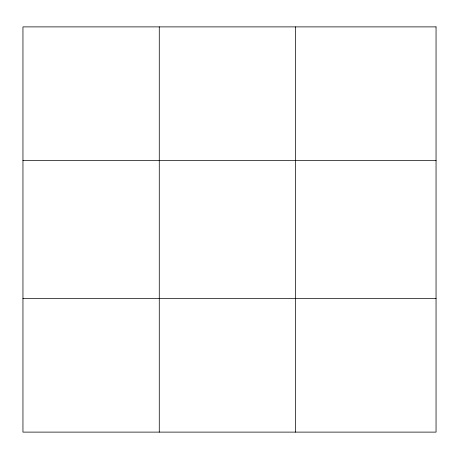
<?xml version="1.0" encoding="UTF-8"?>
<svg xmlns="http://www.w3.org/2000/svg" width="459" height="459" viewBox="0 0 459 459"><rect width="100%" height="100%" fill="white"/><g stroke="black" fill="none" stroke-linecap="round" stroke-linejoin="round"><path stroke-width="0.69" d="M159.273 432.114L159.273 26.886M295.596 432.114L295.596 26.886M22.95 160.61L436.05 160.61M22.95 298.39L436.05 298.39M436.05 26.886L436.05 432.114L22.95 432.114L22.95 26.886L436.05 26.886"/></g></svg>
